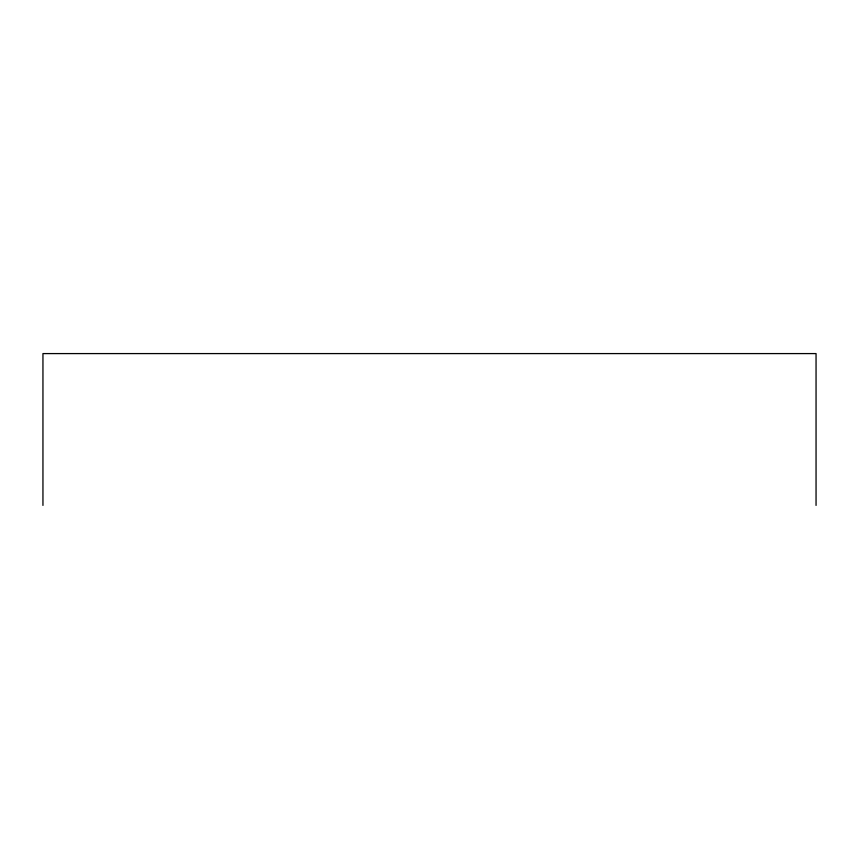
<?xml version="1.0" encoding="UTF-8"?>
<svg xmlns="http://www.w3.org/2000/svg" width="859" height="859" viewBox="0 0 859 859"><rect width="100%" height="100%" fill="white"/><g stroke="black" fill="none" stroke-linecap="round" stroke-linejoin="round"><path stroke-width="1.29" d="M816.05 505.414L816.05 353.586L42.95 353.586L42.95 505.414"/></g></svg>
